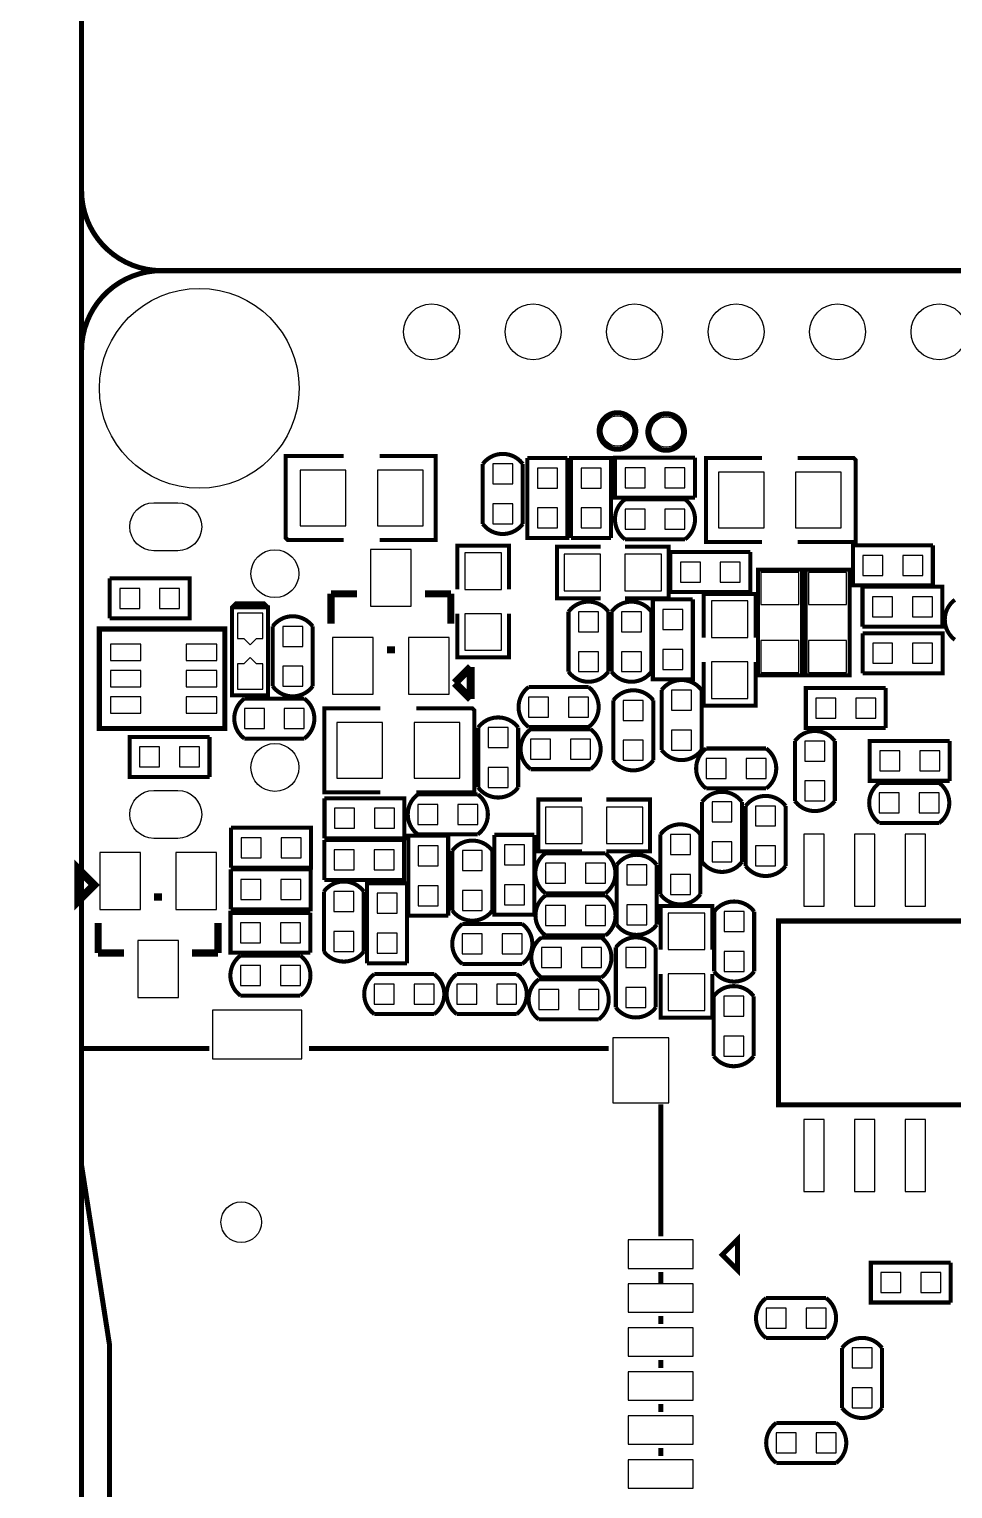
# Model space of a CAD drawing. Extents: x -900 to 3533, y 458 to 4954.
# Drawn here: x 1137 to 2047, y 1268 to 2706 of the extents above; entities that cross this region are included whole.
import ezdxf

# ---------------------------------------------------------------- set-up
doc = ezdxf.new("R2010")
doc.units = 0
doc.header["$MEASUREMENT"] = 0
for name, color, linetype in [('BG_OUTLINE', 254, 'CONTINUOUS'), ('PG_SILKSCREEN_BOTTOM', 171, 'CONTINUOUS'), ('PIN_BOTTOM', 5, 'CONTINUOUS')]:
    doc.layers.add(name, color=color, linetype=linetype)

msp = doc.modelspace()

# ---------------------------------------------------------------- linework, layer by layer
at = {"layer": 'BG_OUTLINE'}
for points in [[(1189, 460.13, 5, 5, 0), (992.15, 460.13, 5, 5, 0), (992.15, 4475.87, 5, 5, 0), (1189, 4475.87, 5, 5, 0), (1189, 460.13, 5, 5, 0)], [(1267.74, 4279.02, 5, 5, 0), (3000.02, 4279.02, 5, 5, -0.414214), (3078.76, 4200.28, 5, 5, 0), (3078.76, 2546.74, 5, 5, -0.414214), (3000.02, 2468, 5, 5, 0), (1267.74, 2468, 5, 5, -0.414214), (1189, 2546.74, 5, 5, 0), (1189, 4200.28, 5, 5, -0.414214), (1267.74, 4279.02, 5, 5, 0)], [(1267.74, 2468, 5, 5, 0), (3000.02, 2468, 5, 5, -0.414214), (3078.76, 2389.26, 5, 5, 0), (3078.76, 735.72, 5, 5, -0.414214), (3000.02, 656.98, 5, 5, 0), (1267.74, 656.98, 5, 5, -0.414214), (1189, 735.72, 5, 5, 0), (1189, 2389.26, 5, 5, -0.414214), (1267.74, 2468, 5, 5, 0)], [(1267.74, 2468, 5, 5, 0), (3000.02, 2468, 5, 5, -0.414214), (3078.76, 2389.26, 5, 5, 0), (3078.76, 735.72, 5, 5, -0.414214), (3000.02, 656.98, 5, 5, 0), (1267.74, 656.98, 5, 5, -0.414214), (1189, 735.72, 5, 5, 0), (1189, 2389.26, 5, 5, -0.414214), (1267.74, 2468, 5, 5, 0)]]:
    msp.add_lwpolyline(points, format="xyseb", dxfattribs=at)
at = {"layer": 'PG_SILKSCREEN_BOTTOM'}
for points in [[(1735, 2310, 5, 5, 0.414214), (1717, 2328, 5, 5, 0.414214), (1699, 2310, 5, 5, 0.414214), (1717, 2292, 5, 5, 0.414214), (1735, 2310, 5, 5, 0)], [(1783, 2309, 5, 5, 0.414204), (1765, 2327, 5, 5, 0.414212), (1747, 2309, 5, 5, 0.414223), (1765, 2291, 5, 5, 0.414216), (1783, 2309, 5, 5, 0)], [(1447.28, 2202.66, 4, 4, 0), (1392.16, 2202.66, 4, 4, 0), (1390.2, 2204.63, 4, 4, 0), (1390.2, 2285.34, 4, 4, 0), (1447.28, 2285.34, 4, 4, 0)], [(1482.72, 2202.66, 4, 4, 0), (1537.84, 2202.66, 4, 4, 0), (1537.84, 2285.34, 4, 4, 0), (1482.72, 2285.34, 4, 4, 0)], [(1584.32, 2277.53, 4, 4, -0.503899), (1623.68, 2277.53, 4, 4, 0)], [(1584.32, 2218.47, 4, 4, 0), (1584.32, 2277.53, 4, 4, 0)], [(1623.68, 2277.53, 4, 4, 0), (1623.68, 2218.47, 4, 4, 0)], [(1628.32, 2283.37, 4, 4, 0), (1667.68, 2283.37, 4, 4, 0)], [(1667.68, 2283.37, 4, 4, 0), (1667.68, 2204.63, 4, 4, 0), (1628.32, 2204.63, 4, 4, 0), (1628.32, 2283.37, 4, 4, 0)], [(1671.32, 2204.63, 4, 4, 0), (1671.32, 2283.37, 4, 4, 0), (1710.68, 2283.37, 4, 4, 0), (1710.68, 2204.63, 4, 4, 0)], [(1793.37, 2244.32, 4, 4, 0), (1714.63, 2244.32, 4, 4, 0), (1714.63, 2283.68, 4, 4, 0), (1793.37, 2283.68, 4, 4, 0)], [(1793.37, 2283.68, 4, 4, 0), (1793.37, 2244.32, 4, 4, 0)], [(1859.28, 2283.34, 4, 4, 0), (1804.16, 2283.34, 4, 4, 0), (1804.16, 2200.66, 4, 4, 0), (1859.28, 2200.66, 4, 4, 0)], [(1894.72, 2283.34, 4, 4, 0), (1949.84, 2283.34, 4, 4, 0), (1951.8, 2281.37, 4, 4, 0), (1951.8, 2200.66, 4, 4, 0), (1894.72, 2200.66, 4, 4, 0)], [(1724.47, 2242.68, 4, 4, 0.504954), (1724.47, 2203.32, 4, 4, 0)], [(1724.47, 2242.68, 4, 4, 0), (1783.53, 2242.68, 4, 4, 0)], [(1783.53, 2242.68, 4, 4, -0.503899), (1783.53, 2203.32, 4, 4, 0)], [(1584.32, 2218.47, 4, 4, 0.504954), (1623.68, 2218.47, 4, 4, 0)], [(1710.68, 2204.63, 4, 4, 0), (1671.32, 2204.63, 4, 4, 0)], [(1783.53, 2203.32, 4, 4, 0), (1724.47, 2203.32, 4, 4, 0)], [(1559.26, 2153.92, 4, 4, 0), (1559.26, 2196.92, 4, 4, 0), (1610.26, 2196.92, 4, 4, 0), (1610.26, 2153.92, 4, 4, 0)], [(1700.402, 2196.081, 4, 4, 0), (1657.402, 2196.08, 4, 4, 0), (1657.402, 2145.081, 4, 4, 0), (1700.402, 2145.08, 4, 4, 0)], [(1724.402, 2196.081, 4, 4, 0), (1767.402, 2196.08, 4, 4, 0), (1767.402, 2145.081, 4, 4, 0), (1724.402, 2145.08, 4, 4, 0)], [(1847.889, 2151.365, 4, 4, 0), (1769.148, 2151.365, 4, 4, 0), (1769.148, 2190.725, 4, 4, 0), (1847.889, 2190.725, 4, 4, 0)], [(1847.889, 2190.725, 4, 4, 0), (1847.889, 2151.365, 4, 4, 0)], [(2027.759, 2157.949, 4, 4, 0), (1949.018, 2157.949, 4, 4, 0), (1949.018, 2197.309, 4, 4, 0), (2027.759, 2197.309, 4, 4, 0)], [(2027.759, 2197.309, 4, 4, 0), (2027.759, 2157.949, 4, 4, 0)], [(1855.44, 2069.158, 3.937, 3.937, 0), (1898.747, 2069.158, 3.937, 3.937, 0), (1898.747, 2173.489, 3.937, 3.937, 0), (1855.44, 2173.489, 3.937, 3.937, 0), (1855.44, 2069.158, 3.937, 3.937, 0)], [(1902.44, 2069.158, 3.937, 3.937, 0), (1945.747, 2069.158, 3.937, 3.937, 0), (1945.747, 2173.489, 3.937, 3.937, 0), (1902.44, 2173.489, 3.937, 3.937, 0), (1902.44, 2069.158, 3.937, 3.937, 0)], [(1216.694, 2125.432, 4, 4, 0), (1216.694, 2164.792, 4, 4, 0)], [(1216.694, 2164.792, 4, 4, 0), (1295.434, 2164.792, 4, 4, 0), (1295.434, 2125.432, 4, 4, 0), (1216.694, 2125.432, 4, 4, 0)], [(1958.439, 2117.21, 4, 4, 0), (1958.439, 2156.57, 4, 4, 0)], [(1958.439, 2156.57, 4, 4, 0), (2037.179, 2156.57, 4, 4, 0), (2037.179, 2117.21, 4, 4, 0), (1958.439, 2117.21, 4, 4, 0)], [(1460.282, 2149.578, 7, 7, 0), (1434.723, 2149.578, 7, 7, 0)], [(1434.723, 2149.578, 7, 7, 0), (1434.723, 2120.11, 7, 7, 0)], [(1552.841, 2149.578, 7, 7, 0), (1527.282, 2149.578, 7, 7, 0)], [(1552.841, 2120.11, 7, 7, 0), (1552.841, 2149.578, 7, 7, 0)], [(1668.743, 2131.936, 4, 4, -0.503893), (1708.103, 2131.936, 4, 4, 0)], [(1711.169, 2131.936, 4, 4, -0.503893), (1750.529, 2131.936, 4, 4, 0)], [(1751.888, 2144.069, 4, 4, 0), (1791.249, 2144.069, 4, 4, 0)], [(1791.249, 2144.069, 4, 4, 0), (1791.249, 2065.328, 4, 4, 0), (1751.888, 2065.328, 4, 4, 0), (1751.888, 2144.069, 4, 4, 0)], [(1802.051, 2106.515, 4, 4, 0), (1802.052, 2149.515, 4, 4, 0), (1853.051, 2149.515, 4, 4, 0), (1853.052, 2106.515, 4, 4, 0)], [(2049.47, 2143.68, 4, 4, 0.504954), (2049.47, 2104.32, 4, 4, 0)], [(1337.283, 2136.307, 3.937, 3.937, 0), (1372.716, 2136.307, 3.937, 3.937, 0), (1372.716, 2049.693, 3.937, 3.937, 0), (1337.283, 2049.693, 3.937, 3.937, 0), (1337.283, 2136.307, 3.937, 3.937, 0), (1341.22, 2140.244, 3.937, 3.937, 0), (1368.779, 2140.244, 3.937, 3.937, 0), (1372.716, 2136.307, 3.937, 3.937, 0)], [(1416.68, 2117.53, 4, 4, 0.504954), (1377.32, 2117.53, 4, 4, 0)], [(1559.26, 2129.92, 4, 4, 0), (1559.26, 2086.92, 4, 4, 0), (1610.26, 2086.92, 4, 4, 0), (1610.26, 2129.92, 4, 4, 0)], [(1668.743, 2072.875, 4, 4, 0), (1668.743, 2131.936, 4, 4, 0)], [(1708.103, 2131.936, 4, 4, 0), (1708.103, 2072.875, 4, 4, 0)], [(1711.169, 2072.875, 4, 4, 0), (1711.169, 2131.936, 4, 4, 0)], [(1750.529, 2131.936, 4, 4, 0), (1750.529, 2072.875, 4, 4, 0)], [(1206.482, 2016.945, 5, 5, 0), (1206.482, 2114.945, 5, 5, 0), (1330.185, 2114.945, 5, 5, 0), (1330.185, 2016.945, 5, 5, 0), (1206.482, 2016.945, 5, 5, 0)], [(1377.32, 2058.47, 4, 4, 0), (1377.32, 2117.53, 4, 4, 0)], [(1416.68, 2117.53, 4, 4, 0), (1416.68, 2058.47, 4, 4, 0)], [(1958.643, 2071.32, 4, 4, 0), (1958.643, 2110.68, 4, 4, 0)], [(1958.643, 2110.68, 4, 4, 0), (2037.383, 2110.68, 4, 4, 0), (2037.383, 2071.32, 4, 4, 0), (1958.643, 2071.32, 4, 4, 0)], [(1497.684, 2094.46, 7, 7, 0), (1489.88, 2094.46, 7, 7, 0)], [(1556.77, 2061.649, 7.87, 7.87, 0), (1572.522, 2077.401, 7.87, 7.87, 0)], [(1572.522, 2077.401, 7.87, 7.87, 0), (1572.522, 2045.901, 7.87, 7.87, 0)], [(1668.743, 2072.875, 4, 4, 0.504942), (1708.103, 2072.875, 4, 4, 0)], [(1711.169, 2072.875, 4, 4, 0.504942), (1750.529, 2072.875, 4, 4, 0)], [(1802.051, 2082.514, 4, 4, 0), (1802.052, 2039.515, 4, 4, 0), (1853.051, 2039.515, 4, 4, 0), (1853.052, 2082.514, 4, 4, 0)], [(1416.68, 2058.47, 4, 4, -0.503899), (1377.32, 2058.47, 4, 4, 0)], [(1572.522, 2045.901, 7.87, 7.87, 0), (1556.77, 2061.649, 7.87, 7.87, 0)], [(1629.47, 2018.32, 4, 4, -0.503899), (1629.47, 2057.68, 4, 4, 0)], [(1629.47, 2057.68, 4, 4, 0), (1688.53, 2057.68, 4, 4, 0)], [(1688.53, 2018.32, 4, 4, 0.504954), (1688.53, 2057.68, 4, 4, 0)], [(1712.947, 2044.619, 4, 4, -0.503902), (1752.308, 2044.619, 4, 4, 0)], [(1760.495, 2054.74, 4, 4, -0.503894), (1799.855, 2054.74, 4, 4, 0)], [(1760.495, 1995.679, 4, 4, 0), (1760.495, 2054.74, 4, 4, 0)], [(1799.855, 2054.74, 4, 4, 0), (1799.855, 1995.679, 4, 4, 0)], [(1981.37, 2017.32, 4, 4, 0), (1902.63, 2017.32, 4, 4, 0), (1902.63, 2056.68, 4, 4, 0), (1981.37, 2056.68, 4, 4, 0)], [(1981.37, 2056.68, 4, 4, 0), (1981.37, 2017.32, 4, 4, 0)], [(1349.378, 2046.343, 4, 4, 0.504955), (1349.379, 2006.983, 4, 4, 0)], [(1349.378, 2046.343, 4, 4, 0), (1408.438, 2046.343, 4, 4, 0)], [(1408.438, 2046.343, 4, 4, -0.503917), (1408.438, 2006.982, 4, 4, 0)], [(1712.947, 1985.558, 4, 4, 0), (1712.947, 2044.619, 4, 4, 0)], [(1752.308, 2044.619, 4, 4, 0), (1752.308, 1985.558, 4, 4, 0)], [(1483.36, 2036.792, 4, 4, 0), (1428.24, 2036.792, 4, 4, 0), (1428.24, 1954.112, 4, 4, 0), (1483.36, 1954.112, 4, 4, 0)], [(1518.8, 2036.792, 4, 4, 0), (1573.92, 2036.792, 4, 4, 0), (1575.88, 2034.822, 4, 4, 0), (1575.88, 1954.112, 4, 4, 0), (1518.8, 1954.112, 4, 4, 0)], [(1579.784, 2017.865, 4, 4, -0.503904), (1619.145, 2017.865, 4, 4, 0)], [(1579.784, 1958.804, 4, 4, 0), (1579.784, 2017.865, 4, 4, 0)], [(1619.145, 2017.865, 4, 4, 0), (1619.145, 1958.804, 4, 4, 0)], [(1631.47, 1976.82, 4, 4, -0.503899), (1631.47, 2016.18, 4, 4, 0)], [(1688.53, 2018.32, 4, 4, 0), (1629.47, 2018.32, 4, 4, 0)], [(1631.47, 2016.18, 4, 4, 0), (1690.53, 2016.18, 4, 4, 0)], [(1690.53, 1976.82, 4, 4, 0.504954), (1690.53, 2016.18, 4, 4, 0)], [(1891.82, 2004.53, 4, 4, -0.503899), (1931.18, 2004.53, 4, 4, 0)], [(1315.046, 1969.208, 4, 4, 0), (1236.306, 1969.208, 4, 4, 0), (1236.306, 2008.568, 4, 4, 0), (1315.046, 2008.568, 4, 4, 0)], [(1315.046, 2008.568, 4, 4, 0), (1315.046, 1969.208, 4, 4, 0)], [(1408.438, 2006.982, 4, 4, 0), (1349.379, 2006.983, 4, 4, 0)], [(1804.47, 1997.18, 4, 4, 0.504954), (1804.47, 1957.82, 4, 4, 0)], [(1804.47, 1997.18, 4, 4, 0), (1863.53, 1997.18, 4, 4, 0)], [(1863.53, 1997.18, 4, 4, -0.503899), (1863.53, 1957.82, 4, 4, 0)], [(1891.82, 1945.47, 4, 4, 0), (1891.82, 2004.53, 4, 4, 0)], [(1931.18, 2004.53, 4, 4, 0), (1931.18, 1945.47, 4, 4, 0)], [(2044.37, 1965.32, 4, 4, 0), (1965.63, 1965.32, 4, 4, 0), (1965.63, 2004.68, 4, 4, 0), (2044.37, 2004.68, 4, 4, 0)], [(2044.37, 2004.68, 4, 4, 0), (2044.37, 1965.32, 4, 4, 0)], [(1712.947, 1985.558, 4, 4, 0.504959), (1752.308, 1985.558, 4, 4, 0)], [(1760.495, 1995.679, 4, 4, 0.504942), (1799.855, 1995.679, 4, 4, 0)], [(1690.53, 1976.82, 4, 4, 0), (1631.47, 1976.82, 4, 4, 0)], [(1579.784, 1958.804, 4, 4, 0.504956), (1619.145, 1958.804, 4, 4, 0)], [(1839.699, 1944.562, 4, 4, 0.504943), (1800.339, 1944.562, 4, 4, 0)], [(1863.53, 1957.82, 4, 4, 0), (1804.47, 1957.82, 4, 4, 0)], [(1974.97, 1963.18, 4, 4, 0.504954), (1974.97, 1923.82, 4, 4, 0)], [(1974.97, 1963.18, 4, 4, 0), (2034.03, 1963.18, 4, 4, 0)], [(2034.03, 1963.18, 4, 4, -0.503899), (2034.03, 1923.82, 4, 4, 0)], [(1428.32, 1908.72, 4, 4, 0), (1428.32, 1948.08, 4, 4, 0)], [(1428.32, 1948.08, 4, 4, 0), (1507.06, 1948.08, 4, 4, 0), (1507.06, 1908.72, 4, 4, 0), (1428.32, 1908.72, 4, 4, 0)], [(1520.307, 1912.562, 4, 4, -0.50391), (1520.307, 1951.923, 4, 4, 0)], [(1520.307, 1951.923, 4, 4, 0), (1579.367, 1951.923, 4, 4, 0)], [(1579.367, 1912.562, 4, 4, 0.504964), (1579.367, 1951.923, 4, 4, 0)], [(1682.133, 1946.935, 4, 4, 0), (1639.133, 1946.935, 4, 4, 0), (1639.133, 1895.935, 4, 4, 0), (1682.133, 1895.935, 4, 4, 0)], [(1706.134, 1946.935, 4, 4, 0), (1749.134, 1946.935, 4, 4, 0), (1749.134, 1895.935, 4, 4, 0), (1706.134, 1895.935, 4, 4, 0)], [(1800.339, 1885.501, 4, 4, 0), (1800.339, 1944.562, 4, 4, 0)], [(1839.699, 1944.562, 4, 4, 0), (1839.7, 1885.501, 4, 4, 0)], [(1882.68, 1940.53, 4, 4, 0.504954), (1843.32, 1940.53, 4, 4, 0)], [(1843.32, 1881.47, 4, 4, 0), (1843.32, 1940.53, 4, 4, 0)], [(1882.68, 1940.53, 4, 4, 0), (1882.68, 1881.47, 4, 4, 0)], [(1891.82, 1945.47, 4, 4, 0.504954), (1931.18, 1945.47, 4, 4, 0)], [(1336.296, 1879.72, 4, 4, 0), (1336.296, 1919.08, 4, 4, 0)], [(1336.296, 1919.08, 4, 4, 0), (1415.036, 1919.08, 4, 4, 0), (1415.036, 1879.72, 4, 4, 0), (1336.296, 1879.72, 4, 4, 0)], [(1510.855, 1832.425, 4, 4, 0), (1510.856, 1911.165, 4, 4, 0), (1550.215, 1911.166, 4, 4, 0), (1550.215, 1832.425, 4, 4, 0)], [(1579.367, 1912.562, 4, 4, 0), (1520.307, 1912.562, 4, 4, 0)], [(1595.743, 1912.09, 4, 4, 0), (1635.103, 1912.09, 4, 4, 0)], [(1635.103, 1912.09, 4, 4, 0), (1635.103, 1833.349, 4, 4, 0), (1595.743, 1833.349, 4, 4, 0), (1595.743, 1912.09, 4, 4, 0)], [(1759.32, 1912.53, 4, 4, -0.503899), (1798.68, 1912.53, 4, 4, 0)], [(1759.32, 1853.47, 4, 4, 0), (1759.32, 1912.53, 4, 4, 0)], [(1798.68, 1912.53, 4, 4, 0), (1798.68, 1853.47, 4, 4, 0)], [(2034.03, 1923.82, 4, 4, 0), (1974.97, 1923.82, 4, 4, 0)], [(1428.06, 1867.72, 4, 4, 0), (1428.06, 1907.08, 4, 4, 0)], [(1428.06, 1907.08, 4, 4, 0), (1506.8, 1907.08, 4, 4, 0), (1506.8, 1867.72, 4, 4, 0), (1428.06, 1867.72, 4, 4, 0)], [(1593.68, 1896.53, 4, 4, 0.504954), (1554.32, 1896.53, 4, 4, 0)], [(1554.32, 1837.47, 4, 4, 0), (1554.32, 1896.53, 4, 4, 0)], [(1593.68, 1896.53, 4, 4, 0), (1593.68, 1837.47, 4, 4, 0)], [(1201.382, 1862.639, 7.87, 7.87, 0), (1185.63, 1846.887, 7.87, 7.87, 0), (1185.63, 1878.387, 7.87, 7.87, 0), (1201.382, 1862.639, 7.87, 7.87, 0)], [(1646.037, 1893.933, 4, 4, 0.504954), (1646.037, 1854.573, 4, 4, 0)], [(1646.037, 1893.933, 4, 4, 0), (1705.097, 1893.933, 4, 4, 0)], [(1705.097, 1893.933, 4, 4, -0.503895), (1705.097, 1854.573, 4, 4, 0)], [(1716.32, 1882.53, 4, 4, -0.503899), (1755.68, 1882.53, 4, 4, 0)], [(1716.32, 1823.47, 4, 4, 0), (1716.32, 1882.53, 4, 4, 0)], [(1755.68, 1882.53, 4, 4, 0), (1755.68, 1823.47, 4, 4, 0)], [(1839.7, 1885.501, 4, 4, -0.503908), (1800.339, 1885.501, 4, 4, 0)], [(1336.036, 1838.72, 4, 4, 0), (1336.036, 1878.08, 4, 4, 0)], [(1336.036, 1878.08, 4, 4, 0), (1414.776, 1878.08, 4, 4, 0), (1414.776, 1838.72, 4, 4, 0), (1336.036, 1838.72, 4, 4, 0)], [(1882.68, 1881.47, 4, 4, -0.503899), (1843.32, 1881.47, 4, 4, 0)], [(1467.1, 1856.222, 4, 4, 0.504954), (1427.74, 1856.222, 4, 4, 0)], [(1427.74, 1797.162, 4, 4, 0), (1427.74, 1856.222, 4, 4, 0)], [(1467.1, 1856.222, 4, 4, 0), (1467.1, 1797.162, 4, 4, 0)], [(1470.32, 1785.63, 4, 4, 0), (1470.32, 1864.37, 4, 4, 0), (1509.68, 1864.37, 4, 4, 0), (1509.68, 1785.63, 4, 4, 0)], [(1705.097, 1854.573, 4, 4, 0), (1646.037, 1854.573, 4, 4, 0)], [(1759.32, 1853.47, 4, 4, 0.504954), (1798.68, 1853.47, 4, 4, 0)], [(1260.468, 1850.828, 7, 7, 0), (1268.272, 1850.828, 7, 7, 0)], [(1646.147, 1852.387, 4, 4, 0.504941), (1646.147, 1813.027, 4, 4, 0)], [(1646.147, 1852.387, 4, 4, 0), (1705.208, 1852.387, 4, 4, 0)], [(1705.208, 1852.387, 4, 4, -0.503894), (1705.208, 1813.027, 4, 4, 0)], [(1810.45, 1799.038, 4, 4, 0), (1810.449, 1842.038, 4, 4, 0), (1759.45, 1842.038, 4, 4, 0), (1759.449, 1799.038, 4, 4, 0)], [(1812.32, 1836.53, 4, 4, -0.503899), (1851.68, 1836.53, 4, 4, 0)], [(1205.311, 1825.178, 7, 7, 0), (1205.311, 1795.71, 7, 7, 0)], [(1323.429, 1795.71, 7, 7, 0), (1323.429, 1825.178, 7, 7, 0)], [(1414.444, 1795.92, 4, 4, 0), (1335.704, 1795.92, 4, 4, 0), (1335.704, 1835.28, 4, 4, 0), (1414.444, 1835.28, 4, 4, 0)], [(1414.444, 1835.28, 4, 4, 0), (1414.444, 1795.92, 4, 4, 0)], [(1550.215, 1832.425, 4, 4, 0), (1510.855, 1832.425, 4, 4, 0)], [(1593.68, 1837.47, 4, 4, -0.503899), (1554.32, 1837.47, 4, 4, 0)], [(1812.32, 1777.47, 4, 4, 0), (1812.32, 1836.53, 4, 4, 0)], [(1851.68, 1836.53, 4, 4, 0), (1851.68, 1777.47, 4, 4, 0)], [(1895.652, 1827.208, 5, 5, 0), (2095.652, 1827.208, 5, 5, 0), (2095.652, 1751.208, 5, 5, 0), (2070.652, 1751.208, 5, 5, 0), (2070.652, 1721.208, 5, 5, 0), (2095.652, 1721.208, 5, 5, 0), (2095.652, 1646.208, 5, 5, 0), (1875.652, 1646.208, 5, 5, 0), (1875.652, 1827.208, 5, 5, 0), (1895.652, 1827.208, 5, 5, 0)], [(1564.114, 1784.947, 4, 4, -0.503902), (1564.114, 1824.308, 4, 4, 0)], [(1564.114, 1824.308, 4, 4, 0), (1623.175, 1824.308, 4, 4, 0)], [(1623.175, 1784.947, 4, 4, 0.504958), (1623.175, 1824.308, 4, 4, 0)], [(1642.118, 1810.902, 4, 4, 0.504947), (1642.118, 1771.542, 4, 4, 0)], [(1642.118, 1810.902, 4, 4, 0), (1701.178, 1810.902, 4, 4, 0)], [(1705.208, 1813.027, 4, 4, 0), (1646.147, 1813.027, 4, 4, 0)], [(1701.178, 1810.902, 4, 4, -0.503902), (1701.178, 1771.542, 4, 4, 0)], [(1754.781, 1801.145, 4, 4, 0.504966), (1715.42, 1801.145, 4, 4, 0)], [(1716.32, 1823.47, 4, 4, 0.504954), (1755.68, 1823.47, 4, 4, 0)], [(1205.311, 1795.71, 7, 7, 0), (1230.87, 1795.71, 7, 7, 0)], [(1297.87, 1795.71, 7, 7, 0), (1323.429, 1795.71, 7, 7, 0)], [(1467.1, 1797.162, 4, 4, -0.503899), (1427.74, 1797.162, 4, 4, 0)], [(1715.42, 1742.085, 4, 4, 0), (1715.42, 1801.145, 4, 4, 0)], [(1754.781, 1801.145, 4, 4, 0), (1754.781, 1742.085, 4, 4, 0)], [(1345.55, 1793.1, 4, 4, 0.504954), (1345.55, 1753.74, 4, 4, 0)], [(1345.55, 1793.1, 4, 4, 0), (1404.61, 1793.1, 4, 4, 0)], [(1404.61, 1793.1, 4, 4, -0.503899), (1404.61, 1753.74, 4, 4, 0)], [(1509.68, 1785.63, 4, 4, 0), (1470.32, 1785.63, 4, 4, 0)], [(1623.175, 1784.947, 4, 4, 0), (1564.114, 1784.947, 4, 4, 0)], [(1477.39, 1774.873, 4, 4, 0.504959), (1477.39, 1735.512, 4, 4, 0)], [(1477.39, 1774.873, 4, 4, 0), (1536.451, 1774.873, 4, 4, 0)], [(1536.451, 1774.873, 4, 4, -0.503902), (1536.451, 1735.512, 4, 4, 0)], [(1558.621, 1735.512, 4, 4, -0.503914), (1558.621, 1774.873, 4, 4, 0)], [(1558.621, 1774.873, 4, 4, 0), (1617.681, 1774.873, 4, 4, 0)], [(1617.681, 1735.512, 4, 4, 0.50496), (1617.681, 1774.873, 4, 4, 0)], [(1639.47, 1769.68, 4, 4, 0.504954), (1639.47, 1730.32, 4, 4, 0)], [(1639.47, 1769.68, 4, 4, 0), (1698.53, 1769.68, 4, 4, 0)], [(1701.178, 1771.542, 4, 4, 0), (1642.118, 1771.542, 4, 4, 0)], [(1698.53, 1769.68, 4, 4, -0.503899), (1698.53, 1730.32, 4, 4, 0)], [(1810.45, 1775.038, 4, 4, 0), (1810.449, 1732.038, 4, 4, 0), (1759.45, 1732.038, 4, 4, 0), (1759.449, 1775.038, 4, 4, 0)], [(1812.32, 1777.47, 4, 4, 0.504954), (1851.68, 1777.47, 4, 4, 0)], [(1404.61, 1753.74, 4, 4, 0), (1345.55, 1753.74, 4, 4, 0)], [(1851.216, 1753.107, 4, 4, 0.504965), (1811.855, 1753.107, 4, 4, 0)], [(1811.855, 1694.047, 4, 4, 0), (1811.855, 1753.107, 4, 4, 0)], [(1851.216, 1753.107, 4, 4, 0), (1851.216, 1694.047, 4, 4, 0)], [(1754.781, 1742.085, 4, 4, -0.503908), (1715.42, 1742.085, 4, 4, 0)], [(1536.451, 1735.512, 4, 4, 0), (1477.39, 1735.512, 4, 4, 0)], [(1617.681, 1735.512, 4, 4, 0), (1558.621, 1735.512, 4, 4, 0)], [(1698.53, 1730.32, 4, 4, 0), (1639.47, 1730.32, 4, 4, 0)], [(1188.788, 1701.669, 5, 5, 0), (1314.788, 1701.669, 5, 5, 0)], [(1310.886, 1119.071, 5, 5, 0), (1216.386, 1119.071, 5, 5, 0), (1216.386, 1410.37, 5, 5, 0), (1188.788, 1587.571, 5, 5, 0), (1188.788, 1701.669, 5, 5, 0)], [(1413.19, 1701.669, 5, 5, 0), (1708.489, 1701.669, 5, 5, 0)], [(1851.216, 1694.047, 4, 4, -0.503909), (1811.855, 1694.047, 4, 4, 0)], [(1759.69, 1646.571, 5, 5, 0), (1759.69, 1516.669, 5, 5, 0)], [(1820.288, 1498.37, 5, 5, 0), (1835.288, 1513.37, 5, 5, 0), (1835.288, 1483.37, 5, 5, 0), (1820.288, 1498.37, 5, 5, 0)], [(1759.69, 1481.272, 5, 5, 0), (1759.69, 1469.469, 5, 5, 0)], [(2045.404, 1451.32, 4, 4, 0), (1966.664, 1451.32, 4, 4, 0), (1966.664, 1490.68, 4, 4, 0), (2045.404, 1490.68, 4, 4, 0)], [(2045.404, 1490.68, 4, 4, 0), (2045.404, 1451.32, 4, 4, 0)], [(1863.47, 1455.68, 4, 4, 0.504954), (1863.47, 1416.32, 4, 4, 0)], [(1863.47, 1455.68, 4, 4, 0), (1922.53, 1455.68, 4, 4, 0)], [(1922.53, 1455.68, 4, 4, -0.503899), (1922.53, 1416.32, 4, 4, 0)], [(1759.69, 1437.969, 5, 5, 0), (1759.69, 1430.071, 5, 5, 0)], [(1922.53, 1416.32, 4, 4, 0), (1863.47, 1416.32, 4, 4, 0)], [(1977.68, 1406.53, 4, 4, 0.504954), (1938.32, 1406.53, 4, 4, 0)], [(1759.69, 1394.571, 5, 5, 0), (1759.69, 1386.772, 5, 5, 0)], [(1938.32, 1347.47, 4, 4, 0), (1938.32, 1406.53, 4, 4, 0)], [(1977.68, 1406.53, 4, 4, 0), (1977.68, 1347.47, 4, 4, 0)], [(1759.69, 1351.272, 5, 5, 0), (1759.69, 1343.469, 5, 5, 0)], [(1977.68, 1347.47, 4, 4, -0.503899), (1938.32, 1347.47, 4, 4, 0)], [(1873.47, 1332.68, 4, 4, 0.504954), (1873.47, 1293.32, 4, 4, 0)], [(1873.47, 1332.68, 4, 4, 0), (1932.53, 1332.68, 4, 4, 0)], [(1932.53, 1332.68, 4, 4, -0.503899), (1932.53, 1293.32, 4, 4, 0)], [(1759.69, 1307.969, 5, 5, 0), (1759.69, 1300.169, 5, 5, 0)], [(1932.53, 1293.32, 4, 4, 0), (1873.47, 1293.32, 4, 4, 0)]]:
    msp.add_lwpolyline(points, format="xyseb", dxfattribs=at)
at = {"layer": 'PIN_BOTTOM'}
for points in [[(1613.8425, 2277.5225), (1594.1575, 2277.5225), (1594.1575, 2257.8375), (1613.8425, 2257.8375)], [(1657.8425, 2273.5225), (1638.1575, 2273.5225), (1638.1575, 2253.8375), (1657.8425, 2253.8375)], [(1681.1575, 2253.8375), (1700.8425, 2253.8375), (1700.8425, 2273.5225), (1681.1575, 2273.5225)], [(1744.163, 2254.157), (1744.163, 2273.842), (1724.478, 2273.842), (1724.478, 2254.157)], [(1783.523, 2254.157), (1783.523, 2273.842), (1763.838, 2273.842), (1763.838, 2254.157)], [(1404.5, 2216.5), (1449.5, 2216.5), (1449.5, 2271.5), (1404.5, 2271.5)], [(1480.5, 2216.5), (1525.5, 2216.5), (1525.5, 2271.5), (1480.5, 2271.5)], [(1861.5, 2269.5), (1816.5, 2269.5), (1816.5, 2214.5), (1861.5, 2214.5)], [(1937.5, 2269.5), (1892.5, 2269.5), (1892.5, 2214.5), (1937.5, 2214.5)], [(1613.8425, 2238.1625), (1594.1575, 2238.1625), (1594.1575, 2218.4775), (1613.8425, 2218.4775)], [(1657.8425, 2234.1625), (1638.1575, 2234.1625), (1638.1575, 2214.4775), (1657.8425, 2214.4775)], [(1681.1575, 2214.4775), (1700.8425, 2214.4775), (1700.8425, 2234.1625), (1681.1575, 2234.1625)], [(1744.163, 2213.157), (1744.163, 2232.842), (1724.478, 2232.842), (1724.478, 2213.157)], [(1783.523, 2213.157), (1783.523, 2232.842), (1763.838, 2232.842), (1763.838, 2213.157)], [(1513.782, 2137.33), (1513.782, 2193.33), (1473.782, 2193.33), (1473.782, 2137.33)], [(1602.76, 2153.92), (1602.76, 2189.92), (1566.76, 2189.92), (1566.76, 2153.92)], [(1664.402, 2152.581), (1700.402, 2152.581), (1700.402, 2188.581), (1664.402, 2188.581)], [(1724.402, 2152.581), (1760.402, 2152.581), (1760.402, 2188.581), (1724.402, 2188.581)], [(1978.551, 2167.786), (1978.551, 2187.471), (1958.866, 2187.471), (1958.866, 2167.786)], [(2017.911, 2167.786), (2017.911, 2187.471), (1998.226, 2187.471), (1998.226, 2167.786)], [(1798.681, 2161.202), (1798.681, 2180.887), (1778.996, 2180.887), (1778.996, 2161.202)], [(1838.041, 2161.202), (1838.041, 2180.887), (1818.356, 2180.887), (1818.356, 2161.202)], [(1895.795, 2170.536), (1858.393, 2170.536), (1858.393, 2139.04), (1895.795, 2139.04)], [(1942.795, 2170.536), (1905.393, 2170.536), (1905.393, 2139.04), (1942.795, 2139.04)], [(1226.5415, 2154.9545), (1226.5415, 2135.2695), (1246.2265, 2135.2695), (1246.2265, 2154.9545)], [(1265.9015, 2154.9545), (1265.9015, 2135.2695), (1285.5865, 2135.2695), (1285.5865, 2154.9545)], [(1968.2865, 2146.7325), (1968.2865, 2127.0475), (1987.9715, 2127.0475), (1987.9715, 2146.7325)], [(2007.6465, 2146.7325), (2007.6465, 2127.0475), (2027.3315, 2127.0475), (2027.3315, 2146.7325)], [(1342.5, 2105.5), (1348.74, 2105.5), (1348.74, 2105.476), (1355, 2099.216), (1361.26, 2105.476), (1361.26, 2105.5), (1367.5, 2105.5), (1367.5, 2130.5), (1342.5, 2130.5)], [(1602.76, 2093.92), (1602.76, 2129.92), (1566.76, 2129.92), (1566.76, 2093.92)], [(1698.2655, 2131.9285), (1678.5805, 2131.9285), (1678.5805, 2112.2435), (1698.2655, 2112.2435)], [(1740.6915, 2131.9285), (1721.0065, 2131.9285), (1721.0065, 2112.2435), (1740.6915, 2112.2435)], [(1781.4115, 2134.2205), (1761.7265, 2134.2205), (1761.7265, 2114.5355), (1781.4115, 2114.5355)], [(1845.551, 2106.515), (1845.551, 2142.515), (1809.551, 2142.515), (1809.551, 2106.515)], [(1387.1575, 2097.8375), (1406.8425, 2097.8375), (1406.8425, 2117.5225), (1387.1575, 2117.5225)], [(1247.382, 2099.945), (1217.382, 2099.945), (1217.382, 2083.945), (1247.382, 2083.945)], [(1322.185, 2099.945), (1292.185, 2099.945), (1292.185, 2083.945), (1322.185, 2083.945)], [(1476.38, 2050.708), (1476.38, 2106.708), (1436.38, 2106.708), (1436.38, 2050.708)], [(1551.184, 2050.708), (1551.184, 2106.708), (1511.184, 2106.708), (1511.184, 2050.708)], [(1895.795, 2103.606), (1858.393, 2103.606), (1858.393, 2072.11), (1895.795, 2072.11)], [(1942.795, 2103.606), (1905.393, 2103.606), (1905.393, 2072.11), (1942.795, 2072.11)], [(1968.4905, 2100.8425), (1968.4905, 2081.1575), (1988.1755, 2081.1575), (1988.1755, 2100.8425)], [(2007.8505, 2100.8425), (2007.8505, 2081.1575), (2027.5355, 2081.1575), (2027.5355, 2100.8425)], [(1367.5, 2080.5), (1361.26, 2080.5), (1361.26, 2080.524), (1355, 2086.784), (1348.74, 2080.524), (1348.74, 2080.5), (1342.5, 2080.5), (1342.5, 2055.5), (1367.5, 2055.5)], [(1698.2655, 2092.5685), (1678.5805, 2092.5685), (1678.5805, 2072.8835), (1698.2655, 2072.8835)], [(1740.6915, 2092.5685), (1721.0065, 2092.5685), (1721.0065, 2072.8835), (1740.6915, 2072.8835)], [(1781.4115, 2094.8605), (1761.7265, 2094.8605), (1761.7265, 2075.1755), (1781.4115, 2075.1755)], [(1247.382, 2073.945), (1217.382, 2073.945), (1217.382, 2057.945), (1247.382, 2057.945)], [(1322.185, 2073.945), (1292.185, 2073.945), (1292.185, 2057.945), (1322.185, 2057.945)], [(1387.1575, 2058.4775), (1406.8425, 2058.4775), (1406.8425, 2078.1625), (1387.1575, 2078.1625)], [(1845.551, 2046.515), (1845.551, 2082.515), (1809.551, 2082.515), (1809.551, 2046.515)], [(1247.382, 2047.945), (1217.382, 2047.945), (1217.382, 2031.945), (1247.382, 2031.945)], [(1322.185, 2047.945), (1292.185, 2047.945), (1292.185, 2031.945), (1322.185, 2031.945)], [(1629.4775, 2047.8425), (1629.4775, 2028.1575), (1649.1625, 2028.1575), (1649.1625, 2047.8425)], [(1668.8375, 2047.8425), (1668.8375, 2028.1575), (1688.5225, 2028.1575), (1688.5225, 2047.8425)], [(1742.4695, 2044.6105), (1722.7845, 2044.6105), (1722.7845, 2024.9255), (1742.4695, 2024.9255)], [(1790.0175, 2054.7325), (1770.3325, 2054.7325), (1770.3325, 2035.0475), (1790.0175, 2035.0475)], [(1932.163, 2027.157), (1932.163, 2046.842), (1912.478, 2046.842), (1912.478, 2027.157)], [(1971.523, 2027.157), (1971.523, 2046.842), (1951.838, 2046.842), (1951.838, 2027.157)], [(1369.071, 2016.819), (1369.071, 2036.504), (1349.386, 2036.504), (1349.386, 2016.819)], [(1408.431, 2016.819), (1408.431, 2036.504), (1388.746, 2036.504), (1388.746, 2016.819)], [(1485.58, 2022.952), (1440.58, 2022.952), (1440.58, 1967.952), (1485.58, 1967.952)], [(1561.58, 2022.952), (1516.58, 2022.952), (1516.58, 1967.952), (1561.58, 1967.952)], [(1609.3065, 2017.8575), (1589.6215, 2017.8575), (1589.6215, 1998.1725), (1609.3065, 1998.1725)], [(1790.0175, 2015.3725), (1770.3325, 2015.3725), (1770.3325, 1995.6875), (1790.0175, 1995.6875)], [(1631.4775, 2006.3425), (1631.4775, 1986.6575), (1651.1625, 1986.6575), (1651.1625, 2006.3425)], [(1670.8375, 2006.3425), (1670.8375, 1986.6575), (1690.5225, 1986.6575), (1690.5225, 2006.3425)], [(1742.4695, 2005.2505), (1722.7845, 2005.2505), (1722.7845, 1985.5655), (1742.4695, 1985.5655)], [(1921.3425, 2004.5225), (1901.6575, 2004.5225), (1901.6575, 1984.8375), (1921.3425, 1984.8375)], [(1265.839, 1979.045), (1265.839, 1998.73), (1246.154, 1998.73), (1246.154, 1979.045)], [(1305.199, 1979.045), (1305.199, 1998.73), (1285.514, 1998.73), (1285.514, 1979.045)], [(1824.163, 1967.657), (1824.163, 1987.342), (1804.478, 1987.342), (1804.478, 1967.657)], [(1863.523, 1967.657), (1863.523, 1987.342), (1843.838, 1987.342), (1843.838, 1967.657)], [(1995.163, 1975.157), (1995.163, 1994.842), (1975.478, 1994.842), (1975.478, 1975.157)], [(2034.523, 1975.157), (2034.523, 1994.842), (2014.838, 1994.842), (2014.838, 1975.157)], [(1609.3065, 1978.4975), (1589.6215, 1978.4975), (1589.6215, 1958.8125), (1609.3065, 1958.8125)], [(1921.3425, 1965.1625), (1901.6575, 1965.1625), (1901.6575, 1945.4775), (1921.3425, 1945.4775)], [(1520.3145, 1942.0855), (1520.3145, 1922.4005), (1539.9995, 1922.4005), (1539.9995, 1942.0855)], [(1559.6745, 1942.0855), (1559.6745, 1922.4005), (1579.3595, 1922.4005), (1579.3595, 1942.0855)], [(1810.1765, 1924.8685), (1829.8615, 1924.8685), (1829.8615, 1944.5535), (1810.1765, 1944.5535)], [(1994.663, 1933.657), (1994.663, 1953.342), (1974.978, 1953.342), (1974.978, 1933.657)], [(2034.023, 1933.657), (2034.023, 1953.342), (2014.338, 1953.342), (2014.338, 1933.657)], [(1438.1675, 1938.2425), (1438.1675, 1918.5575), (1457.8525, 1918.5575), (1457.8525, 1938.2425)], [(1477.5275, 1938.2425), (1477.5275, 1918.5575), (1497.2125, 1918.5575), (1497.2125, 1938.2425)], [(1646.134, 1903.435), (1682.134, 1903.435), (1682.134, 1939.435), (1646.134, 1939.435)], [(1706.134, 1903.435), (1742.134, 1903.435), (1742.134, 1939.435), (1706.134, 1939.435)], [(1853.1575, 1920.8375), (1872.8425, 1920.8375), (1872.8425, 1940.5225), (1853.1575, 1940.5225)], [(1920.692, 1841.873), (1920.692, 1912.743), (1900.612, 1912.743), (1900.612, 1841.873)], [(1970.692, 1841.873), (1970.692, 1912.743), (1950.612, 1912.743), (1950.612, 1841.873)], [(2020.692, 1841.873), (2020.692, 1912.743), (2000.612, 1912.743), (2000.612, 1841.873)], [(1346.1435, 1909.2425), (1346.1435, 1889.5575), (1365.8285, 1889.5575), (1365.8285, 1909.2425)], [(1385.5035, 1909.2425), (1385.5035, 1889.5575), (1405.1885, 1889.5575), (1405.1885, 1909.2425)], [(1520.6925, 1881.6335), (1540.3775, 1881.6335), (1540.3775, 1901.3185), (1520.6925, 1901.3185)], [(1625.2655, 1902.2415), (1605.5805, 1902.2415), (1605.5805, 1882.5565), (1625.2655, 1882.5565)], [(1788.8425, 1912.5225), (1769.1575, 1912.5225), (1769.1575, 1892.8375), (1788.8425, 1892.8375)], [(1810.1765, 1885.5085), (1829.8615, 1885.5085), (1829.8615, 1905.1935), (1810.1765, 1905.1935)], [(1853.1575, 1881.4775), (1872.8425, 1881.4775), (1872.8425, 1901.1625), (1853.1575, 1901.1625)], [(1206.968, 1894.58), (1206.968, 1838.58), (1246.968, 1838.58), (1246.968, 1894.58)], [(1281.772, 1894.58), (1281.772, 1838.58), (1321.772, 1838.58), (1321.772, 1894.58)], [(1437.9075, 1897.2425), (1437.9075, 1877.5575), (1457.5925, 1877.5575), (1457.5925, 1897.2425)], [(1477.2675, 1897.2425), (1477.2675, 1877.5575), (1496.9525, 1877.5575), (1496.9525, 1897.2425)], [(1564.1575, 1876.8375), (1583.8425, 1876.8375), (1583.8425, 1896.5225), (1564.1575, 1896.5225)], [(1665.73, 1864.41), (1665.73, 1884.095), (1646.045, 1884.095), (1646.045, 1864.41)], [(1705.09, 1864.41), (1705.09, 1884.095), (1685.405, 1884.095), (1685.405, 1864.41)], [(1745.8425, 1882.5225), (1726.1575, 1882.5225), (1726.1575, 1862.8375), (1745.8425, 1862.8375)], [(1788.8425, 1873.1625), (1769.1575, 1873.1625), (1769.1575, 1853.4775), (1788.8425, 1853.4775)], [(1345.8835, 1868.2425), (1345.8835, 1848.5575), (1365.5685, 1848.5575), (1365.5685, 1868.2425)], [(1385.2435, 1868.2425), (1385.2435, 1848.5575), (1404.9285, 1848.5575), (1404.9285, 1868.2425)], [(1437.5775, 1836.5295), (1457.2625, 1836.5295), (1457.2625, 1856.2145), (1437.5775, 1856.2145)], [(1520.6925, 1842.2735), (1540.3775, 1842.2735), (1540.3775, 1861.9585), (1520.6925, 1861.9585)], [(1564.1575, 1837.4775), (1583.8425, 1837.4775), (1583.8425, 1857.1625), (1564.1575, 1857.1625)], [(1625.2655, 1862.8815), (1605.5805, 1862.8815), (1605.5805, 1843.1965), (1625.2655, 1843.1965)], [(1480.1575, 1834.8375), (1499.8425, 1834.8375), (1499.8425, 1854.5225), (1480.1575, 1854.5225)], [(1665.841, 1822.864), (1665.841, 1842.549), (1646.156, 1842.549), (1646.156, 1822.864)], [(1705.201, 1822.864), (1705.201, 1842.549), (1685.516, 1842.549), (1685.516, 1822.864)], [(1745.8425, 1843.1625), (1726.1575, 1843.1625), (1726.1575, 1823.4775), (1745.8425, 1823.4775)], [(1766.95, 1835.038), (1766.95, 1799.038), (1802.95, 1799.038), (1802.95, 1835.038)], [(1841.8425, 1836.5225), (1822.1575, 1836.5225), (1822.1575, 1816.8375), (1841.8425, 1816.8375)], [(1365.237, 1805.757), (1365.237, 1825.442), (1345.552, 1825.442), (1345.552, 1805.757)], [(1404.597, 1805.757), (1404.597, 1825.442), (1384.912, 1825.442), (1384.912, 1805.757)], [(1437.5775, 1797.1695), (1457.2625, 1797.1695), (1457.2625, 1816.8545), (1437.5775, 1816.8545)], [(1480.1575, 1795.4775), (1499.8425, 1795.4775), (1499.8425, 1815.1625), (1480.1575, 1815.1625)], [(1564.1225, 1814.4695), (1564.1225, 1794.7845), (1583.8075, 1794.7845), (1583.8075, 1814.4695)], [(1603.4825, 1814.4695), (1603.4825, 1794.7845), (1623.1675, 1794.7845), (1623.1675, 1814.4695)], [(1244.37, 1807.958), (1244.37, 1751.958), (1284.37, 1751.958), (1284.37, 1807.958)], [(1661.811, 1781.379), (1661.811, 1801.064), (1642.126, 1801.064), (1642.126, 1781.379)], [(1701.171, 1781.379), (1701.171, 1801.064), (1681.486, 1801.064), (1681.486, 1781.379)], [(1725.2585, 1781.4525), (1744.9435, 1781.4525), (1744.9435, 1801.1375), (1725.2585, 1801.1375)], [(1841.8425, 1797.1625), (1822.1575, 1797.1625), (1822.1575, 1777.4775), (1841.8425, 1777.4775)], [(1365.243, 1763.577), (1365.243, 1783.262), (1345.558, 1783.262), (1345.558, 1763.577)], [(1404.603, 1763.577), (1404.603, 1783.262), (1384.918, 1783.262), (1384.918, 1763.577)], [(1766.95, 1775.038), (1766.95, 1739.038), (1802.95, 1739.038), (1802.95, 1775.038)], [(1497.083, 1745.349), (1497.083, 1765.034), (1477.398, 1765.034), (1477.398, 1745.349)], [(1536.443, 1745.349), (1536.443, 1765.034), (1516.758, 1765.034), (1516.758, 1745.349)], [(1558.6285, 1765.0345), (1558.6285, 1745.3495), (1578.3135, 1745.3495), (1578.3135, 1765.0345)], [(1597.9885, 1765.0345), (1597.9885, 1745.3495), (1617.6735, 1745.3495), (1617.6735, 1765.0345)], [(1659.163, 1740.157), (1659.163, 1759.842), (1639.478, 1759.842), (1639.478, 1740.157)], [(1698.523, 1740.157), (1698.523, 1759.842), (1678.838, 1759.842), (1678.838, 1740.157)], [(1725.2585, 1742.0925), (1744.9435, 1742.0925), (1744.9435, 1761.7775), (1725.2585, 1761.7775)], [(1821.6935, 1733.4145), (1841.3785, 1733.4145), (1841.3785, 1753.0995), (1821.6935, 1753.0995)], [(1318.087, 1691.468), (1406.087, 1691.468), (1406.087, 1739.468), (1318.087, 1739.468)], [(1712.489, 1648.071), (1767.489, 1648.071), (1767.489, 1712.071), (1712.489, 1712.071)], [(1821.6935, 1694.0545), (1841.3785, 1694.0545), (1841.3785, 1713.7395), (1821.6935, 1713.7395)], [(1920.692, 1560.773), (1920.692, 1631.643), (1900.612, 1631.643), (1900.612, 1560.773)], [(1970.692, 1560.773), (1970.692, 1631.643), (1950.612, 1631.643), (1950.612, 1560.773)], [(2020.692, 1560.773), (2020.692, 1631.643), (2000.612, 1631.643), (2000.612, 1560.773)], [(1727.69, 1484.968), (1791.69, 1484.968), (1791.69, 1512.968), (1727.69, 1512.968)], [(1727.69, 1441.669), (1791.69, 1441.669), (1791.69, 1469.669), (1727.69, 1469.669)], [(1996.197, 1461.157), (1996.197, 1480.842), (1976.512, 1480.842), (1976.512, 1461.157)], [(2035.557, 1461.157), (2035.557, 1480.842), (2015.872, 1480.842), (2015.872, 1461.157)], [(1883.163, 1426.157), (1883.163, 1445.842), (1863.478, 1445.842), (1863.478, 1426.157)], [(1922.523, 1426.157), (1922.523, 1445.842), (1902.838, 1445.842), (1902.838, 1426.157)], [(1727.69, 1398.37), (1791.69, 1398.37), (1791.69, 1426.37), (1727.69, 1426.37)], [(1948.1575, 1386.8375), (1967.8425, 1386.8375), (1967.8425, 1406.5225), (1948.1575, 1406.5225)], [(1727.69, 1355.071), (1791.69, 1355.071), (1791.69, 1383.071), (1727.69, 1383.071)], [(1948.1575, 1347.4775), (1967.8425, 1347.4775), (1967.8425, 1367.1625), (1948.1575, 1367.1625)], [(1727.69, 1311.669), (1791.69, 1311.669), (1791.69, 1339.669), (1727.69, 1339.669)], [(1893.163, 1303.157), (1893.163, 1322.842), (1873.478, 1322.842), (1873.478, 1303.157)], [(1932.523, 1303.157), (1932.523, 1322.842), (1912.838, 1322.842), (1912.838, 1303.157)], [(1727.69, 1268.37), (1791.69, 1268.37), (1791.69, 1296.37), (1727.69, 1296.37)]]:
    msp.add_lwpolyline(points, close=True, dxfattribs=at)
for points in [[(1283.776, 2192.076), (1260.154, 2192.076, -1), (1260.154, 2239.32), (1283.776, 2239.32, -1)], [(1283.776, 1908.612), (1260.154, 1908.612, -1), (1260.154, 1955.856), (1283.776, 1955.856, -1)]]:
    msp.add_lwpolyline(points, format="xyb", close=True, dxfattribs=at)
for centre, radius in [((1304.925, 2352.075), 98.425), ((1533.88, 2407.728), 27.559), ((1633.88, 2407.728), 27.559), ((1733.88, 2407.728), 27.559), ((1833.88, 2407.728), 27.559), ((1933.88, 2407.728), 27.559), ((2033.88, 2407.728), 27.559), ((1717, 2310), 15), ((1765, 2309), 15), ((1379.445, 2169.438), 23.622), ((1379.445, 1978.494), 23.622), ((1346.288, 1530.468), 20)]:
    msp.add_circle(centre, radius, dxfattribs=at)

doc.saveas('drawing.dxf')
